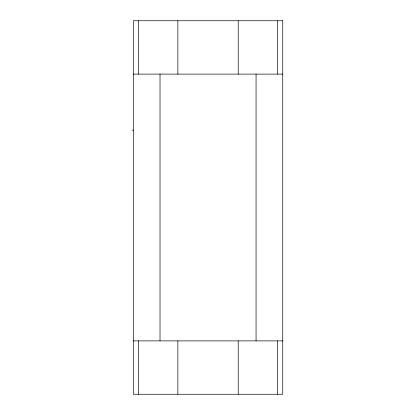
<?xml version="1.0" encoding="UTF-8"?>
<svg xmlns="http://www.w3.org/2000/svg" width="415" height="415" viewBox="0 0 415 415"><rect width="100%" height="100%" fill="white"/><g stroke="black" fill="none" stroke-linecap="round" stroke-linejoin="round"><path stroke-width="0.62" d="M133.34 74.109L282.74 74.109M132.261 130.134L133.34 130.134M133.34 340.891L282.74 340.891M277.407 20.75L277.407 74.109M277.407 340.891L277.407 394.25M256.06 74.109L256.06 340.891M238.226 20.75L238.226 74.109M238.226 340.891L238.226 394.25M177.859 20.75L177.859 74.109M177.859 340.891L177.859 394.25M160.019 74.109L160.019 340.891M138.677 20.75L138.677 74.109M138.677 340.891L138.677 394.25M282.74 20.75L133.34 20.75L133.34 394.25L282.74 394.25L282.74 20.75"/></g></svg>
